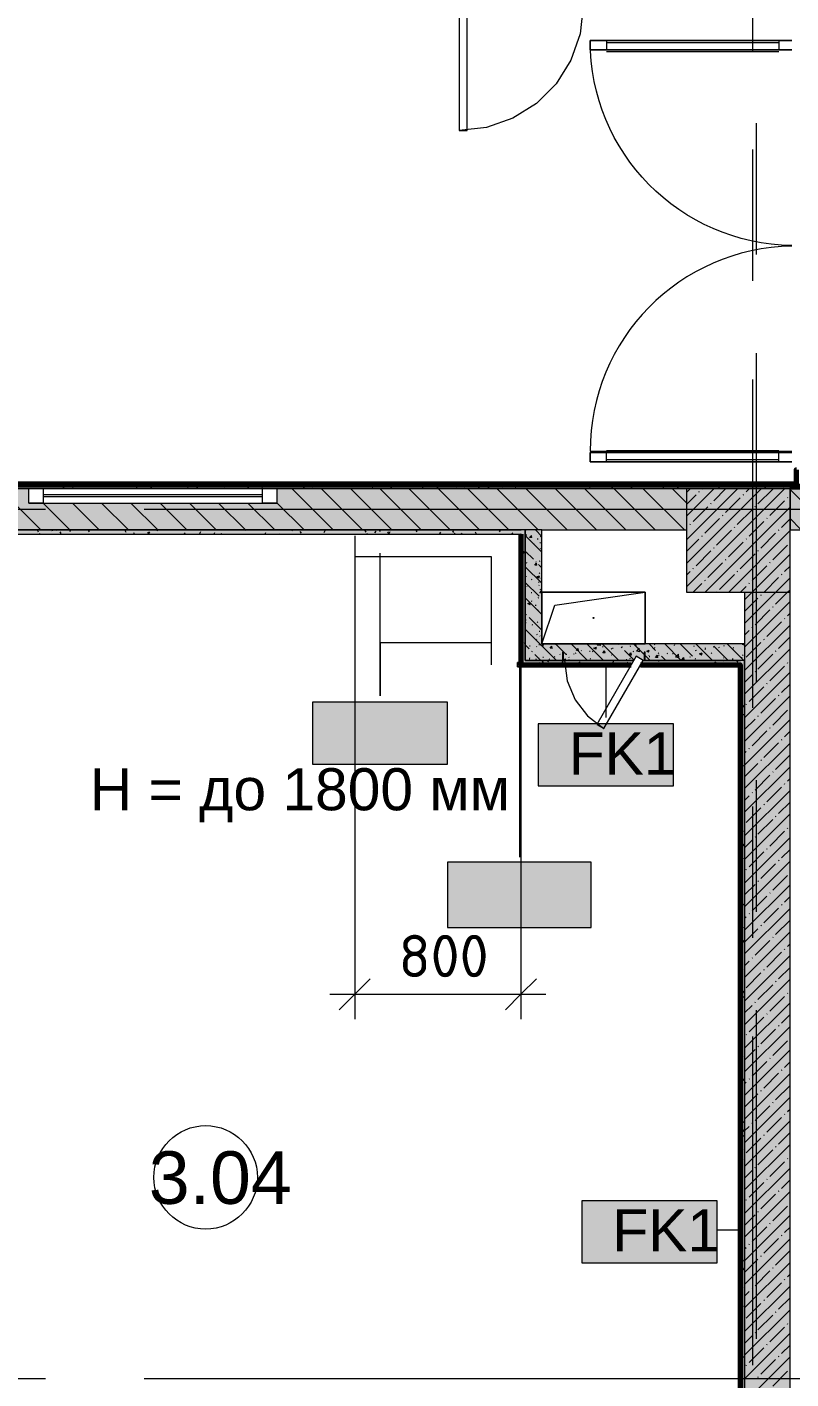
# Model space of a CAD drawing. Header units: millimetres. Extents: x -3817 to 677485, y -22715 to 103890.
# Drawn here: x 586970 to 590663, y 5475 to 12007 of the extents above; entities that cross this region are included whole.
import ezdxf

# ---------------------------------------------------------------- set-up
doc = ezdxf.new("R2010")
doc.units = ezdxf.units.MM
doc.layers.add('PDF _Геометрия', color=7, linetype='Continuous', true_color=0x1d1d1d)
doc.layers.add('PDF _Сплошная заливка', color=7, linetype='Continuous', true_color=0xffffff)
doc.layers.add('PDF _Текст', color=7, linetype='Continuous')
doc.styles.add('PDF GOST-Common', font='arial.ttf')
doc.styles.add('PDF ISOCPEUR', font='isocpeur.ttf')

msp = doc.modelspace()

# ---------------------------------------------------------------- hatches: boundary and pattern name
at = {"layer": 'PDF _Сплошная заливка', "transparency": 33554559}
h = msp.add_hatch(color=256, dxfattribs=at)
h.paths.add_polyline_path([(590658.1, 9776.9), (590658.1, 9796.9), (584238.4, 9796.9), (584238.4, 9776.9), (590158.1, 9776.9)], flags=0)
h.paths.add_polyline_path([(582608.4, 9776.9), (582608.4, 9796.9), (579895.8, 9796.9), (579884.3, 9776.9), (581977.9, 9776.9)], flags=0)
h.paths.add_polyline_path([(579838.1, 9776.9), (579849.7, 9796.9), (579633.1, 9796.9), (579633.1, 9784.9), (579663.1, 9784.9), (579663.1, 9776.9), (579833.1, 9776.9)], flags=0)
h.paths.add_polyline_path([(578503.1, 9776.9), (578503.1, 9784.9), (578533.1, 9785.9), (578533.1, 9796.9), (576289, 9796.9), (576289, 9776.9), (578361, 9776.9)], flags=0)
h.paths.add_polyline_path([(574078.1, 9776.9), (574729.1, 9776.9), (574729.1, 9796.9), (567383.4, 9796.9), (567383.4, 9776.9), (573976.6, 9776.9)], flags=0)
h.paths.add_polyline_path([(565738.4, 9776.9), (565738.4, 9796.9), (560928.1, 9796.9), (560928.1, 9776.9), (565207.7, 9776.9)], flags=0)
h.paths.add_polyline_path([(560762.8, 9776.9), (560923.1, 9776.9), (560923.1, 9796.9), (560583.7, 9796.9), (560572.8, 9777.9), (560538.1, 9796.9), (560533.1, 9796.9), (560533.1, 9776.9), (560538.1, 9776.9)], flags=0)
h.paths.add_polyline_path([(560428.1, 9776.9), (560528.1, 9776.9), (560528.1, 9796.9), (557743.1, 9796.9), (557743.1, 9776.9), (559828.1, 9776.9)], flags=0)
h.paths.add_polyline_path([(556098.1, 9776.9), (556098.1, 9796.9), (555478.1, 9796.9), (555478.1, 9784.9), (555533.1, 9784.9), (555533.1, 9776.9), (555898.1, 9776.9)], flags=0)
h.paths.add_polyline_path([(553418.1, 9776.9), (553973.1, 9778.7), (553973.1, 9784.9), (554028.1, 9784.9), (554028.1, 9796.9), (553418.1, 9796.9), (553418.1, 9785.9)], flags=0)
h = msp.add_hatch(color=256, dxfattribs=at)
h.paths.add_polyline_path([(585778.1, 9576.9), (590158.1, 9576.9), (590158.1, 9776.9), (588178.1, 9776.9), (588178.1, 9706.9), (586978.1, 9706.9), (586978.1, 9776.9), (585778.1, 9776.9)], flags=0)
h.paths.add_polyline_path([(590708.1, 9576.9), (590708.1, 9775.9), (590658.1, 9775.9), (590658.1, 9576.9)], flags=0)
h.paths.add_polyline_path([(585158.1, 9576.9), (585178.1, 9576.9), (585178.1, 9776.9), (584238.4, 9776.9), (584238.4, 9576.9)], flags=0)
h.paths.add_polyline_path([(582608.4, 9576.9), (582608.4, 9776.9), (581977.9, 9776.9), (581977.9, 9576.9), (582607.9, 9576.9)], flags=0)
for points in [[(589358.1, 9556.9), (589358.1, 9576.9), (585778.1, 9576.9), (585778.1, 9556.9), (589357.1, 9556.9)], [(590648.6, 2276.9), (590658.1, 2276.9), (590658.1, 9276.9), (590438.1, 9276.9), (590438.1, 2276.9), (590501.3, 2276.9)], [(589558.1, 8946.9), (589558.1, 8986.9), (589563.1, 8986.9), (589563.1, 8946.9), (589901.9, 8946.9), (589913.5, 8966.9), (589948.1, 8946.9), (589953.1, 8946.9), (589953.1, 8986.9), (589958.1, 8985.2), (589958.1, 8946.9), (590438.1, 8946.9), (590438.1, 9026.9), (589378.1, 9026.9), (589378.1, 8946.9)], [(590418.1, 2397.9), (590438.1, 2397.9), (590438.1, 8946.9), (590418.1, 8946.9), (590418.1, 2398.9)]]:
    msp.add_hatch(color=256, dxfattribs=at).paths.add_polyline_path(points)
h = msp.add_hatch(color=256, dxfattribs=at)
h.paths.add_polyline_path([(590417.1, 8926.9), (590418.1, 8926.9), (590418.1, 8946.9), (589948.1, 8946.9), (589936.6, 8926.9), (590052.9, 8926.9)], flags=0)
h.paths.add_polyline_path([(589563.1, 8926.9), (589890.4, 8926.9), (589901.9, 8946.9), (589358.1, 8946.9), (589358.1, 8926.9), (589558.1, 8926.9)], flags=0)

# ---------------------------------------------------------------- linework, layer by layer
at = {"layer": 'PDF _Геометрия', "color": 253, "lineweight": 9, "true_color": 0xaaaaaa}
for points in [[(590478.1, 11891.9), (590478.1, 13479.4)], [(589098.1, 12106.9), (589658.1, 12106.9), (589643.1, 11973.3), (589598.7, 11846.5), (589527.2, 11732.8), (589432.2, 11637.8), (589318.4, 11566.3), (589191.6, 11521.9), (589058.1, 11506.9)], [(589771.6, 11941.9), (589771.6, 11896.9)], [(589771.6, 11931.9), (590604.1, 11931.9)], [(589771.6, 11887.9), (590604.1, 11887.9)], [(590604.1, 11941.9), (590604.1, 11896.9)], [(590495.5, 10907.6), (590495.5, 11542.6)], [(590478.1, 10780.6), (590478.1, 11415.6)], [(590495.5, 8843.8), (590495.5, 10431.3)], [(590478.1, 8716.9), (590478.1, 10304.4)], [(589771.6, 9960.9), (590604.1, 9960.9)], [(589771.6, 9906.9), (589771.6, 9951.9)], [(590604.1, 9906.9), (590604.1, 9951.9)], [(589771.6, 9916.9), (590604.1, 9916.9)], [(588178.1, 9776.9), (586978.1, 9776.9)], [(588108.1, 9746.9), (587048.1, 9746.9)], [(588108.1, 9736.9), (587048.1, 9736.9)], [(586424, 9676.9), (587059, 9676.9)], [(586978.1, 9706.9), (588178.1, 9706.9)], [(587535.3, 9676.9), (588428.1, 9676.9), (590928.1, 9676.9)], [(589568.1, 8946.9), (589581.1, 8848.5), (589619, 8756.9), (589679.4, 8678.2), (589758.1, 8617.8)], [(590495.5, 7732.6), (590495.5, 8367.6)], [(590478.1, 7605.6), (590478.1, 8240.6)], [(590495.5, 5668.8), (590495.5, 7256.3)], [(590478.1, 5541.9), (590478.1, 7129.4)], [(586424, 5476.9), (587059, 5476.9)], [(587535.3, 5476.9), (588428.1, 5476.9), (590928.1, 5476.9)]]:
    msp.add_lwpolyline(points, dxfattribs=at)
at = {"layer": 'PDF _Геометрия', "color": 253, "lineweight": 13, "true_color": 0xaaaaaa}
for points in [[(589058.1, 11506.9), (589098.1, 11506.9), (589098.1, 12106.9), (589058.1, 12106.9)], [(587048.1, 9776.9), (587048.1, 9706.9), (586978.1, 9706.9), (586978.1, 9776.9)], [(588178.1, 9776.9), (588178.1, 9706.9), (588108.1, 9706.9), (588108.1, 9776.9)], [(589563.1, 8986.9), (589558.1, 8986.9), (589558.1, 8946.9), (589563.1, 8946.9)], [(589758.1, 8617.8), (589948.1, 8946.9), (589913.5, 8966.9), (589723.5, 8637.8)], [(589953.1, 8986.9), (589953.1, 8946.9), (589958.1, 8946.9), (589958.1, 8986.9)]]:
    msp.add_lwpolyline(points, close=True, dxfattribs=at)
at = {"layer": 'PDF _Геометрия', "color": 253, "lineweight": 9, "true_color": 0xaaaaaa}
for points in [[(590667, 11896.9), (589691.6, 11896.9), (589691.6, 11941.9), (590667, 11941.9), (589691.6, 11941.9), (589691.6, 11896.9)], [(590667, 9906.9), (589691.6, 9906.9), (589691.6, 9951.9), (590667, 9951.9), (589691.6, 9951.9), (589691.6, 9906.9)]]:
    msp.add_lwpolyline(points, close=True, dxfattribs=at)
for points in [[(590667, 10950.9, -0.410045), (589691.6, 11941.9), (590667, 11941.9)], [(590667, 10947.9, 0.410045), (589691.6, 9956.9), (590667, 9956.9)]]:
    msp.add_lwpolyline(points, format="xyb", dxfattribs=at)
at = {"layer": 'PDF _Геометрия', "color": 231, "lineweight": 70, "true_color": 0xff80c0}
for points in [[(590688.1, 9866.9), (590687.1, 9866.9), (590687.1, 9797.9), (584238.4, 9797.9), (584238.4, 9796.9), (590688.1, 9796.9)], [(589357.1, 9555.9), (589357.1, 8926.9), (589357.1, 8925.9), (589889.8, 8925.9)], [(589358.1, 8926.9), (589358.1, 8946.9)], [(589936, 8925.9), (590417.1, 8925.9), (590417.1, 2398.9), (590138.1, 2398.9), (590137.1, 2398.9), (590137.1, 2017.9), (590138.1, 2017.9)]]:
    msp.add_lwpolyline(points, dxfattribs=at)
at = {"layer": 'PDF _Геометрия', "color": 9, "lineweight": 9, "true_color": 0xc0c0c0}
for points in [[(590688.1, 9796.9), (584238.4, 9796.9), (584238.4, 9776.9), (590658.1, 9776.9), (590438.1, 9776.9), (584238.4, 9776.9), (584238.4, 9576.9), (584238.4, 9556.9)], [(590438.1, 9276.9), (590438.1, 9026.9), (589458.1, 9026.9), (589458.1, 9576.9), (590158.1, 9576.9)], [(589558.1, 9026.9), (589958.1, 9026.9)], [(589358.1, 8946.9), (589358.1, 8926.9)]]:
    msp.add_lwpolyline(points, dxfattribs=at)
at = {"layer": 'PDF _Геометрия', "lineweight": 9}
for points in [[(587035.9, 9576.9), (586835.9, 9776.9)], [(588450.2, 9576.9), (588250.2, 9776.9)], [(588591.6, 9576.9), (588391.6, 9776.9)], [(588733, 9576.9), (588533, 9776.9)], [(588874.4, 9576.9), (588674.4, 9776.9)], [(589015.8, 9576.9), (588815.8, 9776.9)], [(589157.3, 9576.9), (588957.3, 9776.9)], [(589298.7, 9576.9), (589098.7, 9776.9)], [(589440.1, 9576.9), (589240.1, 9776.9)], [(589581.5, 9576.9), (589381.5, 9776.9)], [(589722.9, 9576.9), (589522.9, 9776.9)], [(589864.4, 9576.9), (589664.4, 9776.9)], [(590005.8, 9576.9), (589805.8, 9776.9)], [(590147.2, 9576.9), (589947.2, 9776.9)], [(590158.1, 9707.4), (590088.6, 9776.9)], [(590158.1, 9757.9), (590177.1, 9776.9)], [(590158.1, 9643.8), (590291.2, 9776.9)], [(590158.1, 9529.8), (590405.2, 9776.9)], [(590158.1, 9415.7), (590519.3, 9776.9)], [(590158.1, 9301.7), (590633.3, 9776.9)], [(590158.1, 9700.8), (590203.5, 9746.3)], [(590217.8, 9760.5), (590220.2, 9762.9)], [(590232.1, 9774.8), (590234.1, 9776.9)], [(590289.1, 9717.7), (590348.2, 9776.9)], [(590431.6, 9746.3), (590434, 9748.6)], [(590445.9, 9760.5), (590462.2, 9776.9)], [(590502.9, 9703.5), (590574.2, 9774.8)], [(590645.5, 9732), (590647.9, 9734.4)], [(590708.1, 9723.1), (590658.1, 9773.1)], [(587177.4, 9576.9), (587047.4, 9706.9)], [(587318.8, 9576.9), (587188.8, 9706.9)], [(587460.2, 9576.9), (587330.2, 9706.9)], [(587601.6, 9576.9), (587471.6, 9706.9)], [(587743, 9576.9), (587613, 9706.9)], [(587884.5, 9576.9), (587754.5, 9706.9)], [(588025.9, 9576.9), (587895.9, 9706.9)], [(588167.3, 9576.9), (588037.3, 9706.9)], [(588308.7, 9576.9), (588178.1, 9707.5)], [(590189.3, 9618), (590260.6, 9689.2)], [(590247.4, 9276.9), (590658.1, 9687.6)], [(590274.8, 9703.5), (590277.2, 9705.9)], [(590346.1, 9660.7), (590417.4, 9732)], [(590403.1, 9603.7), (590474.4, 9675)], [(590488.7, 9689.2), (590491, 9691.6)], [(590559.9, 9646.5), (590631.2, 9717.7)], [(590175, 9603.7), (590177.4, 9606.1)], [(590246.3, 9560.9), (590317.6, 9632.2)], [(590331.8, 9646.5), (590334.2, 9648.8)], [(590460.2, 9546.7), (590531.4, 9618)], [(590545.7, 9632.2), (590548.1, 9634.6)], [(590617, 9589.4), (590658.1, 9630.6)], [(590708.1, 9581.6), (590658.1, 9631.6)], [(590158.1, 9586.8), (590160.8, 9589.4)], [(590232.1, 9546.7), (590234.4, 9549)], [(590303.3, 9503.9), (590374.6, 9575.2)], [(590361.4, 9276.9), (590658.1, 9573.6)], [(590388.9, 9589.4), (590391.2, 9591.8)], [(590517.2, 9489.6), (590588.5, 9560.9)], [(590602.7, 9575.2), (590605.1, 9577.6)], [(590158.1, 9472.7), (590217.8, 9532.4)], [(590203.5, 9404.1), (590274.8, 9475.4)], [(590289.1, 9489.6), (590291.4, 9492)], [(590360.4, 9446.9), (590431.6, 9518.2)], [(590445.9, 9532.4), (590448.3, 9534.8)], [(590502.9, 9475.4), (590505.3, 9477.8)], [(590574.2, 9432.6), (590645.5, 9503.9)], [(590260.6, 9347.1), (590331.8, 9418.4)], [(590346.1, 9432.6), (590348.5, 9435)], [(590417.4, 9389.9), (590488.7, 9461.1)], [(590438.1, 9239.5), (590475.5, 9276.9), (590658.1, 9459.5)], [(590559.9, 9418.4), (590562.3, 9420.7)], [(590158.1, 9358.7), (590175, 9375.6)], [(590189.3, 9389.9), (590191.7, 9392.2)], [(590317.6, 9290.1), (590388.9, 9361.3)], [(590403.1, 9375.6), (590405.5, 9378)], [(590438.1, 9125.5), (590589.5, 9276.9), (590658.1, 9345.5)], [(590474.4, 9332.8), (590545.7, 9404.1)], [(590532.5, 9276.9), (590602.7, 9347.1)], [(590617, 9361.3), (590619.3, 9363.7)], [(590631.2, 9375.6), (590658.1, 9402.5)], [(590190.3, 9276.9), (590232.1, 9318.6)], [(590246.3, 9332.8), (590248.7, 9335.2)], [(590304.4, 9276.9), (590305.7, 9278.2)], [(590418.4, 9276.9), (590445.9, 9304.3)], [(590460.2, 9318.6), (590462.5, 9320.9)], [(590588.5, 9218.8), (590646.5, 9276.9), (590658.1, 9288.4)], [(590438.1, 9182.5), (590502.9, 9247.3)], [(590438.1, 9011.4), (590658.1, 9231.4)], [(590517.2, 9261.5), (590519.5, 9263.9)], [(590488.7, 9119), (590559.9, 9190.3)], [(590574.2, 9204.5), (590576.6, 9206.9)], [(590631.2, 9147.5), (590633.6, 9149.9)], [(590645.5, 9161.8), (590658.1, 9174.4)], [(590438.1, 8897.4), (590658.1, 9117.4)], [(590438.1, 9068.4), (590460.2, 9090.5)], [(590474.4, 9104.7), (590476.8, 9107.1)], [(590545.7, 9062), (590617, 9133.2)], [(590445.9, 8962.2), (590517.2, 9033.4)], [(590531.4, 9047.7), (590533.8, 9050.1)], [(590602.7, 9004.9), (590658.1, 9060.3)], [(590438.1, 8783.3), (590658.1, 9003.3)], [(590502.9, 8905.1), (590574.2, 8976.4)], [(590588.5, 8990.7), (590590.8, 8993.1)], [(590438.1, 8669.3), (590658.1, 8889.3)], [(590488.7, 8890.9), (590491, 8893.3)], [(590559.9, 8848.1), (590631.2, 8919.4)], [(590645.5, 8933.7), (590647.9, 8936)], [(590438.1, 8840.3), (590474.4, 8876.6)], [(590460.2, 8748.3), (590531.4, 8819.6)], [(590545.7, 8833.9), (590548.1, 8836.2)], [(590617, 8791.1), (590658.1, 8832.2)], [(590438.1, 8555.2), (590658.1, 8775.2)], [(590517.2, 8691.3), (590588.5, 8762.6)], [(590602.7, 8776.8), (590605.1, 8779.2)], [(590445.9, 8734.1), (590448.3, 8736.4)], [(590574.2, 8634.3), (590645.5, 8705.6)], [(590438.1, 8612.2), (590488.7, 8662.8)], [(590438.1, 8441.2), (590658.1, 8661.2)], [(590502.9, 8677), (590505.3, 8679.4)], [(590559.9, 8620), (590562.3, 8622.4)], [(590474.4, 8534.5), (590545.7, 8605.8)], [(590617, 8563), (590619.3, 8565.4)], [(590631.2, 8577.3), (590658.1, 8604.1)], [(590438.1, 8327.1), (590658.1, 8547.1)], [(590438.1, 8498.2), (590445.9, 8506)], [(590460.2, 8520.2), (590462.5, 8522.6)], [(590531.4, 8477.5), (590602.7, 8548.7)], [(590438.1, 8384.1), (590502.9, 8448.9)], [(590438.1, 8213.1), (590658.1, 8433.1)], [(590517.2, 8463.2), (590519.5, 8465.6)], [(590588.5, 8420.4), (590658.1, 8490.1)], [(590488.7, 8320.6), (590559.9, 8391.9)], [(590574.2, 8406.2), (590576.6, 8408.5)], [(590645.5, 8363.4), (590658.1, 8376)], [(590438.1, 8099), (590658.1, 8319)], [(590474.4, 8306.4), (590476.8, 8308.8)], [(590545.7, 8263.6), (590617, 8334.9)], [(590631.2, 8349.2), (590633.6, 8351.5)], [(590438.1, 8270.1), (590460.2, 8292.1)], [(590445.9, 8163.8), (590517.2, 8235.1)], [(590531.4, 8249.4), (590533.8, 8251.7)], [(590602.7, 8206.6), (590658.1, 8262)], [(590438.1, 7985), (590658.1, 8205)], [(590502.9, 8106.8), (590574.2, 8178.1)], [(590588.5, 8192.3), (590590.8, 8194.7)], [(590559.9, 8049.8), (590631.2, 8121.1)], [(590645.5, 8135.3), (590647.9, 8137.7)], [(590438.1, 7870.9), (590658.1, 8090.9)], [(590438.1, 8042), (590474.4, 8078.3)], [(590488.7, 8092.5), (590491, 8094.9)], [(590545.7, 8035.5), (590548.1, 8037.9)], [(590438.1, 7756.9), (590658.1, 7976.9)], [(590460.2, 7950), (590531.4, 8021.3)], [(590602.7, 7978.5), (590605.1, 7980.9)], [(590617, 7992.7), (590658.1, 8033.9)], [(590445.9, 7935.7), (590448.3, 7938.1)], [(590517.2, 7893), (590588.5, 7964.2)], [(590574.2, 7835.9), (590645.5, 7907.2)], [(590438.1, 7813.9), (590488.7, 7864.4)], [(590438.1, 7642.8), (590658.1, 7862.8)], [(590502.9, 7878.7), (590505.3, 7881.1)], [(590474.4, 7736.1), (590545.7, 7807.4)], [(590559.9, 7821.7), (590562.3, 7824)], [(590631.2, 7778.9), (590658.1, 7805.8)], [(590438.1, 7528.8), (590658.1, 7748.8)], [(590438.1, 7699.8), (590445.9, 7707.6)], [(590460.2, 7721.9), (590462.5, 7724.3)], [(590531.4, 7679.1), (590602.7, 7750.4)], [(590617, 7764.7), (590619.3, 7767)], [(590438.1, 7585.8), (590502.9, 7650.6)], [(590517.2, 7664.9), (590519.5, 7667.2)], [(590588.5, 7622.1), (590658.1, 7691.7)], [(590438.1, 7414.7), (590658.1, 7634.7)], [(590488.7, 7522.3), (590559.9, 7593.6)], [(590574.2, 7607.8), (590576.6, 7610.2)], [(590645.5, 7565.1), (590658.1, 7577.7)], [(590438.1, 7300.7), (590658.1, 7520.7)], [(590545.7, 7465.3), (590617, 7536.6)], [(590631.2, 7550.8), (590633.6, 7553.2)], [(590438.1, 7471.7), (590460.2, 7493.8)], [(590474.4, 7508), (590476.8, 7510.4)], [(590531.4, 7451), (590533.8, 7453.4)], [(590602.7, 7408.2), (590658.1, 7463.6)], [(590438.1, 7186.6), (590658.1, 7406.6)], [(590445.9, 7365.5), (590517.2, 7436.8)], [(590588.5, 7394), (590590.8, 7396.4)], [(590502.9, 7308.5), (590574.2, 7379.7)], [(590559.9, 7251.4), (590631.2, 7322.7)], [(590645.5, 7337), (590647.9, 7339.3)], [(590438.1, 7072.6), (590658.1, 7292.6)], [(590438.1, 7243.6), (590474.4, 7279.9)], [(590488.7, 7294.2), (590491, 7296.6)], [(590460.2, 7151.6), (590531.4, 7222.9)], [(590545.7, 7237.2), (590548.1, 7239.5)], [(590617, 7194.4), (590658.1, 7235.6)], [(590438.1, 6958.5), (590658.1, 7178.5)], [(590445.9, 7137.4), (590448.3, 7139.8)], [(590517.2, 7094.6), (590588.5, 7165.9)], [(590602.7, 7180.1), (590605.1, 7182.5)], [(590438.1, 7015.5), (590488.7, 7066.1)], [(590438.1, 6844.5), (590658.1, 7064.5)], [(590502.9, 7080.4), (590505.3, 7082.7)], [(590574.2, 7037.6), (590645.5, 7108.9)], [(590474.4, 6937.8), (590545.7, 7009.1)], [(590559.9, 7023.3), (590562.3, 7025.7)], [(590631.2, 6980.6), (590658.1, 7007.5)], [(590438.1, 6730.4), (590658.1, 6950.4)], [(590460.2, 6923.5), (590462.5, 6925.9)], [(590531.4, 6880.8), (590602.7, 6952)], [(590617, 6966.3), (590619.3, 6968.7)], [(590438.1, 6901.5), (590445.9, 6909.3)], [(590517.2, 6866.5), (590519.5, 6868.9)], [(590588.5, 6823.7), (590658.1, 6893.4)], [(590438.1, 6787.5), (590502.9, 6852.3)], [(590438.1, 6616.4), (590658.1, 6836.4)], [(590488.7, 6724), (590559.9, 6795.2)], [(590574.2, 6809.5), (590576.6, 6811.9)], [(590545.7, 6666.9), (590617, 6738.2)], [(590631.2, 6752.5), (590633.6, 6754.8)], [(590645.5, 6766.7), (590658.1, 6779.4)], [(590438.1, 6502.3), (590658.1, 6722.3)], [(590438.1, 6673.4), (590460.2, 6695.4)], [(590474.4, 6709.7), (590476.8, 6712.1)], [(590602.7, 6609.9), (590658.1, 6665.3)], [(590438.1, 6388.3), (590658.1, 6608.3)], [(590445.9, 6567.1), (590517.2, 6638.4)], [(590531.4, 6652.7), (590533.8, 6655)], [(590588.5, 6595.6), (590590.8, 6598)], [(590502.9, 6510.1), (590574.2, 6581.4)], [(590645.5, 6538.6), (590647.9, 6541)], [(590438.1, 6274.2), (590658.1, 6494.2)], [(590438.1, 6445.3), (590474.4, 6481.6)], [(590488.7, 6495.9), (590491, 6498.2)], [(590559.9, 6453.1), (590631.2, 6524.4)], [(590460.2, 6353.3), (590531.4, 6424.6)], [(590545.7, 6438.8), (590548.1, 6441.2)], [(590617, 6396.1), (590658.1, 6437.2)], [(590438.1, 6160.2), (590658.1, 6380.2)], [(590445.9, 6339), (590448.3, 6341.4)], [(590517.2, 6296.3), (590588.5, 6367.5)], [(590602.7, 6381.8), (590605.1, 6384.2)], [(590502.9, 6282), (590505.3, 6284.4)], [(590574.2, 6239.2), (590645.5, 6310.5)], [(590438.1, 6217.2), (590488.7, 6267.8)], [(590438.1, 6046.1), (590658.1, 6266.1)], [(590474.4, 6139.4), (590545.7, 6210.7)], [(590559.9, 6225), (590562.3, 6227.4)], [(590631.2, 6182.2), (590658.1, 6209.1)], [(590438.1, 5932.1), (590658.1, 6152.1)], [(590531.4, 6082.4), (590602.7, 6153.7)], [(590617, 6168), (590619.3, 6170.3)], [(590438.1, 6103.2), (590445.9, 6110.9)], [(590460.2, 6125.2), (590462.5, 6127.6)], [(590588.5, 6025.4), (590658.1, 6095.1)], [(590438.1, 5989.1), (590502.9, 6053.9)], [(590438.1, 5818), (590658.1, 6038)], [(590517.2, 6068.2), (590519.5, 6070.5)], [(590574.2, 6011.1), (590576.6, 6013.5)], [(590488.7, 5925.6), (590559.9, 5996.9)], [(590631.2, 5954.1), (590633.6, 5956.5)], [(590645.5, 5968.4), (590658.1, 5981)], [(590438.1, 5704), (590658.1, 5924)], [(590438.1, 5875.1), (590460.2, 5897.1)], [(590474.4, 5911.4), (590476.8, 5913.7)], [(590545.7, 5868.6), (590617, 5939.9)], [(590445.9, 5768.8), (590517.2, 5840.1)], [(590531.4, 5854.3), (590533.8, 5856.7)], [(590602.7, 5811.6), (590658.1, 5867)], [(590438.1, 5589.9), (590658.1, 5809.9)], [(590502.9, 5711.8), (590574.2, 5783)], [(590588.5, 5797.3), (590590.8, 5799.7)], [(590438.1, 5475.9), (590658.1, 5695.9)], [(590438.1, 5647), (590474.4, 5683.3)], [(590488.7, 5697.5), (590491, 5699.9)], [(590559.9, 5654.7), (590631.2, 5726)], [(590645.5, 5740.3), (590647.9, 5742.6)], [(590460.2, 5554.9), (590531.4, 5626.2)], [(590545.7, 5640.5), (590548.1, 5642.9)], [(590617, 5597.7), (590658.1, 5638.9)], [(590438.1, 5361.8), (590658.1, 5581.8)], [(590517.2, 5497.9), (590588.5, 5569.2)], [(590602.7, 5583.5), (590605.1, 5585.8)], [(590445.9, 5540.7), (590448.3, 5543.1)], [(590574.2, 5440.9), (590645.5, 5512.2)], [(590502.9, 5483.7), (590505.3, 5486)]]:
    msp.add_lwpolyline(points, dxfattribs=at)
at = {"layer": 'PDF _Геометрия', "color": 253, "lineweight": 9, "true_color": 0x9b9b9b}
for points in [[(586988.9, 9794.3), (586983.9, 9785.6)], [(587025.6, 9796.9), (587025.6, 9796.7)], [(587039.7, 9786.1), (587034.7, 9794.8)], [(587096, 9796.9), (587093.6, 9792.6)], [(587107.8, 9790.2), (587103.9, 9796.9)], [(587149.4, 9779), (587144.4, 9787.7)], [(587193, 9782), (587190.1, 9776.9)], [(587261.1, 9778), (587260.4, 9776.9)], [(587285.5, 9787.2), (587280.5, 9795.9)], [(587342.4, 9796.9), (587339.3, 9791.6)], [(587412.4, 9796.2), (587407.4, 9787.5)], [(587463.2, 9784.2), (587458.2, 9792.9)], [(587502.6, 9776.9), (587499.8, 9781.7)], [(587572.9, 9777.1), (587567.8, 9785.8)], [(587749, 9776.9), (587745.5, 9782.8)], [(587794.2, 9786.9), (587789.2, 9778.2)], [(587835.1, 9796.9), (587830.8, 9789.4)], [(587845, 9793.5), (587843, 9796.9)], [(587925, 9776.9), (587923.2, 9779.9)], [(587940.7, 9796.9), (587940.5, 9796.4)], [(588039.9, 9785.8), (588034.9, 9777.1)], [(588108, 9781.7), (588105.1, 9776.9)], [(588187.1, 9796.9), (588186.2, 9795.3)], [(588257.5, 9796.9), (588254.2, 9791.3)], [(588268.4, 9791.6), (588265.4, 9796.9)], [(588310.1, 9780.4), (588305, 9789.1)], [(588353.7, 9780.6), (588351.5, 9776.9)], [(588582.2, 9796.7), (588582.1, 9796.9)], [(588623.8, 9785.6), (588618.8, 9794.3)], [(588641.1, 9790.7), (588636, 9782)], [(588679.8, 9796.9), (588677.7, 9793.2)], [(588691.9, 9789.7), (588687.7, 9796.9)], [(588733.5, 9778.5), (588728.5, 9787.2)], [(588845.2, 9778.5), (588844.2, 9776.9)], [(588869.6, 9786.7), (588864.5, 9795.4)], [(588886.8, 9789.6), (588881.8, 9780.9)], [(588954.8, 9785.5), (588949.8, 9776.9)], [(589047.3, 9783.7), (589042.2, 9792.4)], [(589086.4, 9776.9), (589083.9, 9781.2)], [(589102.1, 9796.9), (589101.1, 9795.1)], [(589156.8, 9776.9), (589151.9, 9785.3)], [(589200.6, 9784.4), (589196.2, 9776.9)], [(589268.6, 9780.4), (589266.6, 9776.9)], [(589332.8, 9776.9), (589329.6, 9782.3)], [(589429.1, 9792.9), (589426.8, 9796.9)], [(589487.9, 9794.5), (589482.9, 9785.8)], [(589508.7, 9776.9), (589507.3, 9779.3)], [(589692, 9782.3), (589688.9, 9776.9)], [(589733.7, 9793.4), (589728.6, 9784.7)], [(589801.7, 9789.3), (589796.7, 9780.6)], [(589852.5, 9791.1), (589849.2, 9796.9)], [(589894.1, 9779.9), (589889.1, 9788.6)], [(590047.4, 9788.2), (590042.4, 9779.5)], [(590115.5, 9784.1), (590111.3, 9776.9)], [(590166.3, 9796.2), (590165.9, 9796.9)], [(590207.9, 9785.1), (590202.9, 9793.8)], [(590275.9, 9789.2), (590271.5, 9796.9)], [(590317.6, 9778), (590312.5, 9786.7)], [(590334, 9796.9), (590329.8, 9789.6)], [(590453.6, 9786.2), (590448.6, 9794.9)], [(590538.9, 9786), (590533.9, 9777.3)], [(590580.4, 9796.9), (590575.5, 9788.5)], [(590631.3, 9783.2), (590626.3, 9791.9)], [(590648.6, 9793.1), (590643.6, 9784.4)], [(587025.6, 9566.7), (587020.6, 9575.5)], [(587029.5, 9559.7), (587027.8, 9556.9)], [(587093.6, 9570.8), (587090.2, 9576.9)], [(587109.8, 9576.9), (587107.7, 9573.3)], [(587135.3, 9559.7), (587130.2, 9568.4)], [(587172.1, 9556.9), (587171.9, 9557.2)], [(587180.2, 9576.9), (587175.8, 9569.2)], [(587271.3, 9567.8), (587266.3, 9576.6)], [(587275.2, 9558.6), (587274.2, 9556.9)], [(587449, 9564.9), (587444, 9573.6)], [(587488.9, 9556.9), (587485.6, 9562.4)], [(587558.7, 9557.8), (587553.7, 9566.5)], [(587562.6, 9568.7), (587557.6, 9560)], [(587602.5, 9576.9), (587599.2, 9571.1)], [(587735.2, 9556.9), (587731.4, 9563.5)], [(587808.3, 9567.6), (587803.3, 9558.9)], [(587830.8, 9574.1), (587829.3, 9576.9)], [(587876.4, 9563.5), (587872.5, 9556.9)], [(587911.2, 9556.9), (587909.1, 9560.5)], [(588024.9, 9576.9), (588022.6, 9573)], [(588122.1, 9562.4), (588118.9, 9556.9)], [(588190.1, 9558.3), (588189.3, 9556.9)], [(588254.3, 9572.2), (588251.6, 9576.9)], [(588295.9, 9561.1), (588290.9, 9569.8)], [(588409.5, 9572.5), (588404.4, 9563.8)], [(588447.2, 9576.9), (588446.1, 9574.9)], [(588609.7, 9566.2), (588604.7, 9575)], [(588613.6, 9560.2), (588611.6, 9556.9)], [(588655.2, 9571.4), (588650.2, 9562.7)], [(588677.7, 9570.3), (588673.9, 9576.9)], [(588719.4, 9559.2), (588714.3, 9567.9)], [(588723.2, 9567.3), (588718.2, 9558.6)], [(588855.4, 9567.3), (588850.4, 9576)], [(588869.5, 9576.9), (588869.5, 9576.8)], [(588969, 9566.2), (588963.9, 9557.5)], [(589033.1, 9564.3), (589028.1, 9573.1)], [(589037, 9562.1), (589034, 9556.9)], [(589072.6, 9556.9), (589069.7, 9561.9)], [(589142.8, 9557.3), (589137.8, 9566)], [(589256.3, 9576.3), (589251.3, 9567.5)], [(589319, 9556.9), (589315.5, 9563)], [(589361.9, 9515.3), (589358.1, 9508.7)], [(589358.1, 9496.9), (589363.8, 9496.9)], [(589373.1, 9473.7), (589368.1, 9464.9)], [(589358.1, 9405.4), (589363.8, 9405.4)], [(589359.1, 9365.4), (589358.1, 9367.2)], [(589358.1, 9283.5), (589363.8, 9283.5)], [(589378.1, 9210.6), (589377.5, 9211.7)], [(589358.1, 9161.6), (589363.8, 9161.6)], [(589363.8, 9091.9), (589358.8, 9083.1)], [(589358.1, 9070.1), (589363.8, 9070.1)], [(589378.1, 9027.8), (589374.5, 9034)], [(589368.4, 8983.6), (589363.4, 8992.3)], [(589450.1, 8936.5), (589445.1, 8927.8)], [(589466.9, 8934.9), (589461.9, 8943.6)], [(589491.3, 8946.9), (589486.7, 8938.9)], [(589536.6, 8948.2), (589546.7, 8948.2)], [(589559.8, 8943.5), (589554.7, 8934.8)], [(589628, 8948.2), (589638.1, 8948.2)], [(589644.6, 8931.9), (589639.6, 8940.6)], [(589682.7, 8926.9), (589681.2, 8929.5)], [(589689, 8948.2), (589699.1, 8948.2)], [(589753.1, 8926.9), (589749.3, 8933.6)], [(589805.5, 8942.4), (589800.5, 8933.7)], [(589841.4, 8948.2), (589851.5, 8948.2)], [(589873.5, 8938.4), (589868.5, 8929.7)], [(590026.4, 8941.2), (590023.1, 8946.9)], [(590024.3, 8948.2), (590034.3, 8948.2)], [(590089.6, 8946.9), (590087.8, 8943.8)], [(590105.1, 8926.9), (590104.7, 8927.6)], [(590207.2, 8948.2), (590217.2, 8948.2)], [(590255.3, 8929.1), (590254, 8926.9)], [(590297, 8940.3), (590291.9, 8931.5)], [(590298.6, 8948.2), (590308.7, 8948.2)], [(590336, 8946.9), (590333.6, 8942.7)], [(590340.2, 8946.4), (590339.9, 8946.9)], [(590359.6, 8948.2), (590369.6, 8948.2)], [(590406.4, 8946.9), (590401.6, 8938.6)], [(590427.5, 8856), (590422.5, 8864.7)], [(590424.9, 8796), (590419.8, 8787.3)], [(590420.5, 8795.8), (590430.6, 8795.8)], [(590420.8, 8728), (590418.1, 8723.4)], [(590420.5, 8734.9), (590430.6, 8734.9)], [(590435.7, 8720), (590430.7, 8728.7)], [(590420.5, 8643.4), (590430.6, 8643.4)], [(590431.9, 8686.4), (590426.9, 8677.6)], [(590421.6, 8500.6), (590418.1, 8506.6)], [(590419.7, 8482.3), (590418.1, 8479.5)], [(590420.5, 8460.5), (590430.6, 8460.5)], [(590430.8, 8440.6), (590425.8, 8431.9)], [(590420.5, 8399.6), (590430.6, 8399.6)], [(590438.1, 8392.3), (590437, 8390.3)], [(590420.5, 8308.1), (590430.6, 8308.1)], [(590438.1, 8167.1), (590436.9, 8169.2)], [(590420.5, 8125.3), (590430.6, 8125.3)], [(590430.8, 8118.8), (590425.8, 8127.5)], [(590421.6, 8058.8), (590418.1, 8052.8)], [(590420.5, 8064.3), (590430.6, 8064.3)], [(590434.9, 8050.8), (590429.9, 8059.5)], [(590420.5, 7972.9), (590430.6, 7972.9)], [(590438.1, 7984.3), (590434, 7991.5)], [(590427.8, 7941.1), (590422.8, 7949.8)], [(590420.8, 7831.4), (590418.1, 7836)], [(590420.5, 7813.1), (590418.1, 7809)], [(590420.5, 7790), (590430.6, 7790)], [(590424.8, 7763.4), (590419.8, 7772.1)], [(590420.5, 7729), (590430.6, 7729)], [(590431.6, 7771.4), (590426.6, 7762.7)], [(590438.1, 7660.7), (590433.7, 7653.1)], [(590420.5, 7637.6), (590430.6, 7637.6)], [(590434.6, 7593.7), (590429.6, 7585)], [(590420.5, 7454.7), (590430.6, 7454.7)], [(590430, 7449.6), (590425, 7458.4)], [(590420.5, 7393.7), (590430.6, 7393.7)], [(590433.5, 7348), (590428.5, 7339.3)], [(590438.1, 7313.7), (590433.2, 7322.3)], [(590420.5, 7302.3), (590430.6, 7302.3)], [(590421.3, 7143.9), (590418.1, 7138.4)], [(590424, 7094.2), (590419, 7102.9)], [(590420.5, 7119.4), (590430.6, 7119.4)], [(590420.5, 7058.5), (590430.6, 7058.5)], [(590428.4, 7034.2), (590423.3, 7025.5)], [(590424.3, 6966.2), (590419.2, 6957.5)], [(590420.5, 6967), (590430.6, 6967)], [(590435.4, 6924.6), (590430.4, 6915.9)], [(590420.5, 6784.1), (590430.6, 6784.1)], [(590423.2, 6720.5), (590418.2, 6711.8)], [(590420.5, 6723.2), (590430.6, 6723.2)], [(590433.3, 6712.4), (590428.3, 6721.1)], [(590434.3, 6678.8), (590429.3, 6670.1)], [(590420.5, 6631.7), (590430.6, 6631.7)], [(590437.4, 6644.4), (590432.4, 6653.1)], [(590430.3, 6534.7), (590425.3, 6543.4)], [(590438.1, 6582.2), (590436.4, 6585.1)], [(590419.2, 6493.1), (590418.1, 6494.9)], [(590423.2, 6425.1), (590418.2, 6433.8)], [(590420.5, 6448.9), (590430.6, 6448.9)], [(590420.5, 6387.9), (590430.6, 6387.9)], [(590427.3, 6357), (590422.3, 6365.7)], [(590425.1, 6297), (590420, 6288.3)], [(590420.5, 6296.5), (590430.6, 6296.5)], [(590420.5, 6113.6), (590430.6, 6113.6)], [(590424, 6051.3), (590419, 6042.6)], [(590420.5, 6052.6), (590430.6, 6052.6)], [(590432.5, 6043.3), (590427.5, 6052)], [(590435.1, 6009.7), (590430.1, 6001)], [(590420.5, 5961.2), (590430.6, 5961.2)], [(590438.1, 5911.6), (590435.6, 5915.9)], [(590438.1, 5892.9), (590437.2, 5891.3)], [(590418.4, 5823.9), (590418.1, 5824.3)], [(590438.1, 5831.9), (590433.1, 5823.3)], [(590420.5, 5778.3), (590430.6, 5778.3)], [(590420.5, 5717.3), (590430.6, 5717.3)], [(590426.5, 5687.9), (590421.5, 5696.6)], [(590420.5, 5625.9), (590430.6, 5625.9)], [(590437, 5586.2), (590432, 5577.5)]]:
    msp.add_lwpolyline(points, dxfattribs=at)
at = {"layer": 'PDF _Геометрия', "color": 7, "lineweight": 9}
for points in [[(590658.1, 9776.9), (590158.1, 9776.9), (590158.1, 9276.9), (590658.1, 9276.9), (590658.1, 9776.9)], [(590658.1, 9775.9), (590658.1, 9576.9)], [(589458.1, 9576.9), (589378.1, 9576.9), (589358.1, 9576.9), (585778.1, 9576.9), (589358.1, 9576.9)], [(585798.1, 9556.9), (589357.1, 9556.9)], [(588554.1, 9548.9), (588554.1, 7333.8), (588554.1, 7213.8)], [(589358.1, 9556.9), (589358.1, 8946.9)], [(589209.5, 9032), (588676.3, 9032), (588676.3, 8775.8), (588676.3, 9465.6)], [(589458.1, 9276.9), (589958.1, 9276.9), (589458.1, 9276.9), (589458.1, 9026.9), (589558.1, 9026.9), (589458.1, 9026.9), (589458.1, 9276.9), (589958.1, 9276.9), (589958.1, 9026.9), (589958.1, 9276.9), (589958.1, 9026.9)], [(589458.1, 9026.9), (589520.6, 9214.4), (589958.1, 9276.9)], [(590438.1, 9026.9), (590438.1, 8946.9), (590438.1, 2397.9), (590438.1, 2377.9)], [(589357.1, 8935.9), (589340.1, 8935.9), (589340.1, 8915.9), (589359.6, 8915.9), (589359.6, 8925.9), (589359.6, 8915.9), (589340.1, 8915.9), (589340.1, 8935.9), (589350.1, 8935.9)], [(589349.9, 8915.9), (589349.9, 7996.1)], [(589357.1, 8925.9), (589357.1, 7333.8), (589357.1, 7213.8)], [(589358.1, 8926.9), (589890.4, 8926.9)], [(589767.7, 8926.4), (589767.7, 8670.5)], [(589936.6, 8926.9), (590417.1, 8926.9)], [(590438.1, 2397.9), (590438.1, 8946.9), (590418.1, 8946.9)], [(590418.1, 8926.9), (590418.1, 2398.9)], [(588434.1, 7333.8), (589477.1, 7333.8)], [(590417.6, 6194.3), (590305.1, 6194.3)]]:
    msp.add_lwpolyline(points, dxfattribs=at)
at = {"layer": 'PDF _Геометрия', "color": 8, "lineweight": 9, "true_color": 0x808080}
msp.add_lwpolyline([(590658.1, 9775.9), (590708.1, 9775.9), (590708.1, 9796.9), (590658.1, 9796.9)], close=True, dxfattribs=at)
at = {"layer": 'PDF _Геометрия', "color": 231, "lineweight": 9, "true_color": 0xff80c0}
for points in [[(589358.1, 8946.9), (589358.1, 9556.9), (589357.1, 9556.9)], [(589890.4, 8926.9), (589358.1, 8926.9)], [(590158.1, 2397.9), (590418.1, 2397.9), (590418.1, 2398.9), (590418.1, 8926.9), (590417.1, 8926.9), (589936.6, 8926.9)]]:
    msp.add_lwpolyline(points, dxfattribs=at)
at = {"layer": 'PDF _Геометрия', "color": 9, "lineweight": 9, "true_color": 0xc0c0c0}
for points in [[(589378.1, 9576.9), (589378.1, 9026.9), (589378.1, 8946.9), (589901.9, 8946.9), (589378.1, 8946.9)], [(590708.1, 9576.9), (590708.1, 1976.9), (590658.1, 1976.9), (590658.1, 9576.9)], [(589948.1, 8946.9), (590418.1, 8946.9)]]:
    msp.add_lwpolyline(points, close=True, dxfattribs=at)
at = {"layer": 'PDF _Геометрия', "color": 252, "lineweight": 9, "true_color": 0x878787}
for points in [[(589378.1, 9553.1), (589384.1, 9555.4)], [(589458.1, 9470.1), (589378.1, 9550.1)], [(589378.1, 9546.2), (589380.5, 9544.6)], [(589380.5, 9544.6), (589384.1, 9555.4)], [(589383, 9576.9), (589383.8, 9576.2)], [(589410, 9539.9), (589399.4, 9540.8), (589408, 9551)], [(589410, 9539.8), (589408, 9551)], [(589458.1, 9545.6), (589426.9, 9576.9)], [(589451.6, 9544.7), (589454.3, 9546.8)], [(589417.5, 9435.4), (589378.1, 9474.7)], [(589417.6, 9510.8), (589420.4, 9509)], [(589436.5, 9534), (589439.8, 9534.4)], [(589449.2, 9516.2), (589451.7, 9513.9)], [(589449.5, 9485.6), (589452.1, 9487.6)], [(589455.1, 9486.9), (589457.9, 9485.1)], [(589382.2, 9420.4), (589385, 9418.6)], [(589389.7, 9463.9), (589393, 9464.3)], [(589434.7, 9406.1), (589424.1, 9407.1), (589432.6, 9417.3)], [(589432.6, 9420.3), (589430.1, 9422.8)], [(589434.7, 9406.1), (589432.6, 9417.2)], [(589441.9, 9410.1), (589444.4, 9407.8)], [(589458.1, 9394.7), (589445.2, 9407.7)], [(589447.3, 9426.4), (589450, 9428.4)], [(589455.2, 9408.5), (589458.1, 9408.9)], [(589458.1, 9319.3), (589378.1, 9399.3)], [(589380.8, 9353.3), (589383.3, 9351)], [(589443.3, 9344.1), (589434.5, 9350.1), (589446.9, 9354.9)], [(589443.3, 9344.1), (589446.9, 9354.8)], [(589445.1, 9367.2), (589447.8, 9369.2)], [(589453, 9344.2), (589456.3, 9344.7)], [(589445.2, 9256.8), (589378.1, 9323.9)], [(589385.1, 9305.7), (589387.9, 9303.9)], [(589408.5, 9338.4), (589411.8, 9338.8)], [(589442.5, 9325.6), (589445.3, 9323.8)], [(589443, 9308), (589445.6, 9310)], [(589448.7, 9291.1), (589451.2, 9288.8)], [(589458.1, 9272.5), (589448.7, 9273.3), (589457.3, 9283.5)], [(589458.1, 9279.2), (589457.3, 9283.5)], [(589458.1, 9168.4), (589378.1, 9248.4)], [(589400.1, 9215.2), (589391.2, 9221.2), (589403.7, 9225.9)], [(589400.1, 9215.2), (589403.7, 9225.9)], [(589406.2, 9274.1), (589409.5, 9274.6)], [(589407.1, 9235.2), (589410, 9233.4)], [(589426.8, 9212.9), (589430.1, 9213.3)], [(589440.8, 9248.8), (589443.5, 9250.8)], [(589458.1, 9243.9), (589457.7, 9244.3)], [(589384.8, 9166.3), (589382.3, 9168.8)], [(589458.1, 9093), (589397.4, 9153.7)], [(589438.7, 9189.6), (589441.3, 9191.7)], [(589441.4, 9185), (589443.8, 9182.7)], [(589528.8, 8946.9), (589448.8, 9026.9), (589378.1, 9097.5)], [(589380, 9142.7), (589383.3, 9143.2)], [(589380.3, 9128.1), (589382.7, 9125.9)], [(589410, 9120.5), (589412.8, 9118.7)], [(589436.5, 9130.4), (589439.2, 9132.5)], [(589445.5, 9087.4), (589448.8, 9087.8)], [(589378.1, 9026), (589378.8, 9026.9), (589379.1, 9027.2)], [(589397.4, 9002.9), (589378.1, 9022.1)], [(589378.1, 9016.3), (589381.2, 9016.1)], [(589381.2, 9016), (589379.2, 9026.9), (589379.1, 9027.2)], [(589398.7, 9017.3), (589402, 9017.7)], [(589432, 9050), (589434.9, 9048.2)], [(589432.2, 9012), (589434.8, 9014.1)], [(589434.3, 9071.2), (589437, 9073.3)], [(589443.2, 9023.1), (589446.6, 9023.6)], [(589448.2, 9065.9), (589450.7, 9063.6)], [(589462.9, 9014.7), (589454.1, 9020.6), (589466.5, 9025.4)], [(589462.9, 9014.6), (589466.5, 9025.4)], [(589508.7, 9004.9), (589498.1, 9005.8), (589506.6, 9016.1)], [(589508.7, 9004.9), (589506.7, 9016)], [(589522, 9023.4), (589524.6, 9025.5)], [(589575.9, 8975.2), (589524.3, 9026.9)], [(589679.7, 8946.9), (589599.7, 9026.9)], [(589754.4, 8947.6), (589679, 9023)], [(589741.3, 9018.3), (589725.5, 9020.8), (589731.4, 9026.9)], [(589741.3, 9018.3), (589740.3, 9026.9)], [(589830.5, 8946.9), (589750.5, 9026.9)], [(589829.9, 9023), (589826, 9026.9)], [(589885.6, 9014.8), (589888.3, 9016.8)], [(589953.1, 8975.1), (589901.4, 9026.9)], [(589912.1, 9020.9), (589915.4, 9021.3)], [(590008.4, 8995.3), (589976.9, 9026.9)], [(590001.5, 9025.9), (590004.4, 9024.1)], [(590132.3, 8946.9), (590052.3, 9026.9)], [(590096.4, 9021.9), (590099.3, 9020.1)], [(590106.4, 9026.9), (590108.1, 9025.3)], [(590186.9, 8967.7), (590127.7, 9026.9)], [(590191.4, 9017.9), (590194.2, 9016.1)], [(590283.1, 8946.9), (590203.1, 9026.9)], [(590286.3, 9013.9), (590289.1, 9012.1)], [(590358.6, 8946.9), (590290, 9015.4)], [(590338, 9016.8), (590340.6, 9018.8)], [(590434, 8946.9), (590354, 9026.9)], [(590425.9, 9024.5), (590429.2, 9025)], [(590438.1, 9018.2), (590429.5, 9026.9)], [(589396.5, 8953), (589399.8, 8953.4)], [(589397.4, 8959.1), (589400.3, 8957.3)], [(589412.5, 8987.8), (589410, 8990.3)], [(589453.4, 8946.9), (589425, 8975.2)], [(589430, 8952.9), (589432.7, 8954.9)], [(589440.8, 8959.8), (589443.3, 8957.6)], [(589463.8, 8961.9), (589467.1, 8962.3)], [(589492.3, 8955.1), (589495.2, 8953.3)], [(589519.8, 8964.2), (589522.5, 8966.3)], [(589544.5, 8977.6), (589547, 8975.4)], [(589563.1, 8950.2), (589572.7, 8953.8)], [(589570.3, 8946.9), (589572.7, 8953.8)], [(589576.1, 8976.6), (589579.4, 8977.1)], [(589587.3, 8951.1), (589590.1, 8949.3)], [(589591, 8960.1), (589588.5, 8962.6)], [(589612.2, 8977.6), (589614.8, 8979.6)], [(589620.6, 8982.5), (589623.9, 8982.9)], [(589636.2, 8993.8), (589625.6, 8994.7), (589634.2, 9004.9)], [(589636.2, 8993.7), (589634.2, 9004.9)], [(589648.2, 8995.4), (589650.7, 8993.1)], [(589687.9, 8991.4), (589691.3, 8991.8)], [(589690.8, 8956.4), (589693.3, 8954.1)], [(589703.4, 8990.1), (589706.1, 8992.1)], [(589718.5, 9000.4), (589709.6, 9006.4), (589722.1, 9011.2)], [(589718.5, 9000.4), (589722.1, 9011.1)], [(589751.9, 9013.2), (589754.4, 9010.9)], [(589763.8, 8982.6), (589753.1, 8983.5), (589761.7, 8993.7)], [(589763.8, 8982.6), (589761.7, 8993.7)], [(589793.3, 9001.5), (589795.9, 9003.5)], [(589794.5, 8974.2), (589797, 8971.9)], [(589800.2, 9006.1), (589803.6, 9006.6)], [(589845, 9007.9), (589842.4, 9010.4)], [(589844.7, 9012), (589848.1, 9012.4)], [(589903.4, 8949.4), (589857.5, 8995.3)], [(589865.3, 8950.7), (589868.6, 8951.2)], [(589891.3, 8971.4), (589880.7, 8972.4), (589889.2, 8982.6)], [(589883.4, 8955.6), (589886.1, 8957.7)], [(589891.3, 8971.4), (589889.2, 8982.6)], [(589898.2, 8992), (589900.7, 8989.7)], [(589931.1, 8988.9), (589915.3, 8991.3), (589929.1, 9005.8)], [(589931.1, 8988.9), (589929.1, 9005.8)], [(589981.4, 8946.9), (589958.1, 8970.1)], [(589974, 8986.2), (589965.1, 8992.2), (589977.6, 8996.9)], [(589974, 8986.2), (589977.6, 8996.9)], [(589974.7, 8968.1), (589977.4, 8970.2)], [(589977.6, 8965.5), (589980.9, 8966)], [(590001.9, 9009.8), (590004.4, 9007.5)], [(590018.8, 8960.3), (590008.2, 8961.2), (590016.8, 8971.4)], [(590018.8, 8960.3), (590016.8, 8971.4)], [(590023.5, 8980.2), (590021, 8982.8)], [(590022.1, 8971.4), (590025.4, 8971.8)], [(590056.9, 8946.9), (590036.1, 8967.7)], [(590064.5, 8979.5), (590067.2, 8981.6)], [(590089.4, 8980.3), (590092.8, 8980.7)], [(590120.8, 8959.5), (590105, 8961.9), (590118.9, 8976.4)], [(590120.9, 8959.4), (590118.9, 8976.3)], [(590146.3, 8949.1), (590135.7, 8950.1), (590144.3, 8960.3)], [(590146.4, 8949.1), (590144.3, 8960.2)], [(590156.9, 8992.8), (590159.5, 8994.9)], [(590173.5, 8965.3), (590176, 8963.1)], [(590202, 8952.6), (590199.5, 8955.1)], [(590201.7, 8995), (590205.1, 8995.5)], [(590229.5, 8972), (590220.7, 8977.9), (590233.1, 8982.7)], [(590229.5, 8971.9), (590233.1, 8982.7)], [(590246.2, 9000.9), (590249.6, 9001.3)], [(590248.2, 9005.4), (590250.8, 9007.4)], [(590269.9, 8946.9), (590271.8, 8949.1)], [(590272.2, 8946.9), (590271.8, 8949.1)], [(590277.2, 8983.1), (590279.7, 8980.9)], [(590313.6, 9009.8), (590316.9, 9010.2)], [(590335.8, 8957.6), (590338.5, 8959.6)], [(590379.1, 8954.4), (590382.4, 8954.9)], [(590380.9, 9000.9), (590383.3, 8998.7)], [(590381.2, 9009.9), (590384, 9008.1)], [(590423.6, 8960.3), (590426.9, 8960.7)], [(590428.2, 8970.9), (590430.8, 8972.9)], [(589604.3, 8946.9), (589603.6, 8947.6)], [(589682.2, 8947.1), (589682.5, 8946.9)], [(590069.8, 8947.5), (590070.6, 8946.9)], [(590246.9, 8946.9), (590248.7, 8948.2)], [(590308.6, 8946.9), (590308.6, 8946.9)], [(590308.6, 8946.9), (590308.6, 8946.9)]]:
    msp.add_lwpolyline(points, dxfattribs=at)
at = {"layer": 'PDF _Геометрия', "color": 12, "lineweight": 13, "true_color": 0xce0000}
msp.add_lwpolyline([(588554.1, 9448.9), (589213.6, 9448.9), (589213.6, 8925.9)], dxfattribs=at)
at = {"layer": 'PDF _Геометрия', "color": 253, "lineweight": 9, "true_color": 0x9b9b9b}
msp.add_lwpolyline([(589363.8, 8948.2), (589358.1, 8948.2)], close=True, dxfattribs=at)
at = {"layer": 'PDF _Геометрия', "color": 7, "lineweight": 9}
for points in [[(589002.9, 8745.7), (588349.8, 8745.7), (588349.8, 8445.7), (589002.9, 8445.7)], [(590094.3, 8640.4), (589441.2, 8640.4), (589441.2, 8340.4), (590094.3, 8340.4)], [(589696.9, 7971.7), (589002.9, 7971.7), (589002.9, 7656.4), (589696.9, 7656.4)], [(589696.9, 7971.7), (589002.9, 7971.7), (589002.9, 7656.4), (589696.9, 7656.4)], [(590305.1, 6336.2), (589652, 6336.2), (589652, 6036.2), (590305.1, 6036.2)]]:
    msp.add_lwpolyline(points, close=True, dxfattribs=at)
at = {"layer": 'PDF _Геометрия', "color": 7, "lineweight": 20}
for points in [[(588629.1, 7408.8), (588554.1, 7333.8), (588479.1, 7258.8)], [(589432.1, 7408.8), (589357.1, 7333.8), (589282.1, 7258.8)]]:
    msp.add_lwpolyline(points, dxfattribs=at)
at = {"layer": 'PDF _Геометрия', "color": 7, "lineweight": 9}
for centre, radius in [((589708.1, 9151.9), 2.5), ((587833.3, 6449.1), 250), ((587833.3, 6449.1), 250)]:
    msp.add_circle(centre, radius, dxfattribs=at)
at = {"layer": 'PDF _Сплошная заливка', "lineweight": 35, "transparency": 33554559}
for points in [[(590158.1, 9276.9), (590658.1, 9276.9), (590158.1, 9776.9), (590658.1, 9776.9)], [(589378.1, 8946.9), (589378.1, 9576.9), (589358.1, 8946.9), (589358.1, 9576.9)], [(589378.1, 9026.9), (589458.1, 9026.9), (589378.1, 9576.9), (589458.1, 9576.9)], [(589558.1, 8946.9), (589563.1, 8946.9), (589558.1, 8986.9), (589563.1, 8986.9)], [(589953.1, 8946.9), (589958.1, 8946.9), (589953.1, 8986.9), (589958.1, 8986.9)]]:
    msp.add_solid(points, dxfattribs=at)
at = {"layer": 'PDF _Сплошная заливка', "color": 1, "lineweight": 35, "transparency": 33554559}
msp.add_solid([(590708.1, 9775.9), (590708.1, 9796.9), (590658.1, 9775.9), (590658.1, 9796.9)], dxfattribs=at)
at = {"layer": 'PDF _Сплошная заливка', "color": 254, "lineweight": 35, "true_color": 0xffb9dc, "transparency": 33554559}
msp.add_solid([(590417.1, 8925.9), (590417.1, 8926.9), (590052.9, 8925.9)], dxfattribs=at)
at = {"layer": 'PDF _Сплошная заливка', "lineweight": 9, "transparency": 33554559}
for points in [[(589002.9, 8745.7), (588349.8, 8745.7), (589002.9, 8445.7), (588349.8, 8445.7)], [(590094.3, 8640.4), (589441.2, 8640.4), (590094.3, 8340.4), (589441.2, 8340.4)], [(589696.9, 7971.7), (589002.9, 7971.7), (589696.9, 7656.4), (589002.9, 7656.4)], [(590305.1, 6336.2), (589652, 6336.2), (590305.1, 6036.2), (589652, 6036.2)]]:
    msp.add_solid(points, dxfattribs=at)

# ---------------------------------------------------------------- texts
at = {"layer": 'PDF _Текст', "attachment_point": 4}
for s, insert, char_height, style in [('FK1', (589588.3, 8497), 203.2, 'PDF GOST-Common'), ('800', (588766, 7518.5), 204.64, 'PDF ISOCPEUR'), ('FK1', (589799.1, 6192.8), 203.2, 'PDF GOST-Common')]:
    msp.add_mtext(s, dxfattribs=dict(at, insert=insert, char_height=char_height, style=style))
at = {"layer": 'PDF _Текст', "color": 250, "true_color": 0x3c3c3c, "attachment_point": 4, "style": 'PDF GOST-Common'}
for s, insert, char_height in [('H = до 1800 мм', (587273.5, 8294.9), 203.2), ('3.04', (587558.5, 6446.3), 254)]:
    msp.add_mtext(s, dxfattribs=dict(at, insert=insert, char_height=char_height))

doc.saveas('drawing.dxf')
